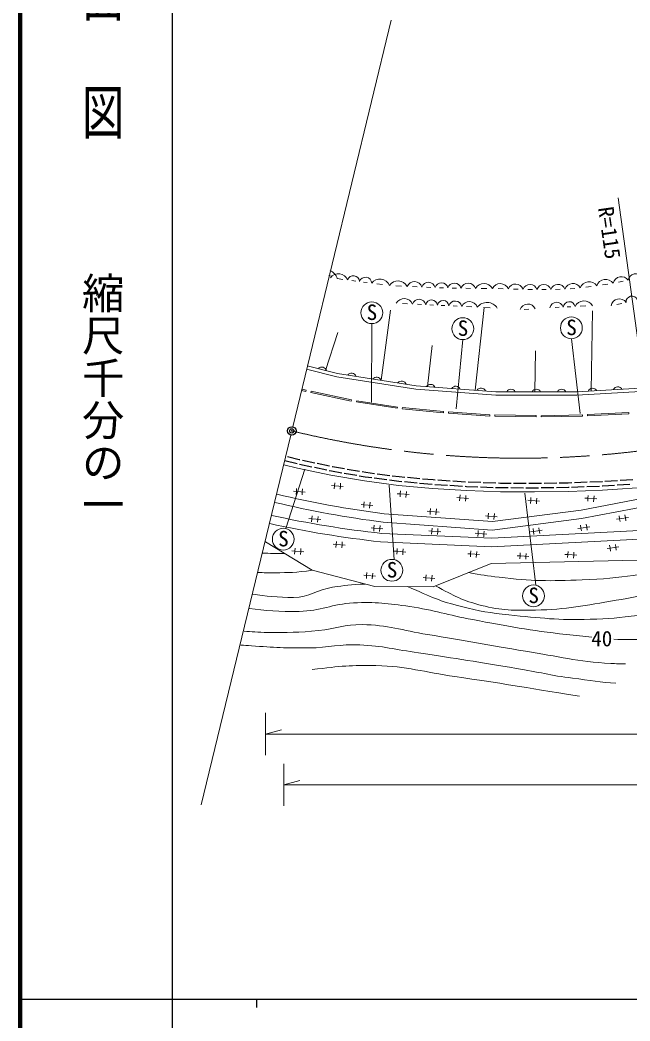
# Model space of a CAD drawing. Units: millimetres, scale not verified. Extents: x 40000 to 680000, y 20000 to 380000.
# Drawn here: x 40000 to 112176, y 202409 to 320800 of the extents above; entities that cross this region are included whole.
import ezdxf
from ezdxf.enums import TextEntityAlignment as Align

# ---------------------------------------------------------------- set-up
doc = ezdxf.new("R2010")
doc.units = ezdxf.units.MM
doc.header["$LTSCALE"] = 1000
doc.header["$PDMODE"] = 32
doc.header["$PDSIZE"] = 500
doc.linetypes.add('CHAIN', pattern=[18.5, 12, -1.5, 3.5, -1.5])
for name, color, linetype, lineweight in [('M-BGD', 7, 'Continuous', 25), ('M-BGD-HTXT', 7, 'Continuous', 13), ('M-BMK', 2, 'CHAIN', 13), ('M-BMK-HTXT', 7, 'Continuous', 13), ('M-BMK-SRVR', 3, 'Continuous', 25), ('M-TTL', 2, 'Continuous', 140), ('M-TTL-BAND', 7, 'Continuous', 25)]:
    doc.layers.add(name, color=color, linetype=linetype, lineweight=lineweight)
doc.layers.add('M-OTRS', color=6, linetype='Continuous')
doc.styles.add('@ＭＳ ゴシック', font='')
doc.styles.add('ＭＳ ゴシック', font='')
doc.styles.get('@ＭＳ ゴシック').set_extended_font_data('@MS Gothic')
doc.styles.get('ＭＳ ゴシック').set_extended_font_data('MS Gothic')

msp = doc.modelspace()

# ---------------------------------------------------------------- linework, layer by layer
at = {"layer": 'M-BGD'}
for p, q in [((73049, 268784), (71656, 269119)), ((73115, 268770), (73049, 268784)), ((71321, 268685), (72780, 268334)), ((73072, 268268), (74540, 267957)), ((74876, 268396), (73408, 268708)), ((74833, 267894), (76300, 267583)), ((76637, 268023), (75169, 268334)), ((76963, 267954), (76930, 267961)), ((78408, 267703), (76963, 267954)), ((80181, 267396), (78703, 267652)), ((76594, 267521), (76869, 267463)), ((76869, 267463), (78070, 267254)), ((78365, 267203), (79843, 266947)), ((80139, 266896), (80830, 266776)), ((80905, 267271), (80477, 267345)), ((80830, 266776), (81622, 266674)), ((81962, 267134), (80905, 267271)), ((81920, 266635), (83407, 266443)), ((83747, 266903), (82259, 267096)), ((83705, 266405), (84827, 266260)), ((84882, 266757), (84044, 266865)), ((85535, 266698), (84882, 266757)), ((87327, 266535), (85834, 266671)), ((88871, 266396), (87626, 266508)), ((89121, 266380), (88871, 266396)), ((112499, 266429), (111002, 266333)), ((84827, 266260), (85194, 266226)), ((85493, 266199), (86987, 266064)), ((87285, 266037), (88779, 265902)), ((89079, 265881), (90576, 265787)), ((90917, 266266), (89420, 266361)), ((90875, 265768), (92372, 265673)), ((92713, 266153), (91216, 266247)), ((92671, 265654), (92846, 265643)), ((92846, 265643), (94170, 265593)), ((94512, 266081), (93013, 266137)), ((94470, 265582), (95969, 265526)), ((96311, 266013), (94812, 266070)), ((96269, 265514), (96850, 265493)), ((96860, 265993), (96610, 266002)), ((96850, 265493), (97768, 265489)), ((98110, 265988), (96860, 265993)), ((98068, 265488), (99568, 265483)), ((99910, 265982), (98410, 265987)), ((99868, 265482), (100888, 265478)), ((100885, 265978), (100210, 265981)), ((101710, 265991), (100885, 265978)), ((100888, 265478), (101368, 265486)), ((101668, 265490), (103168, 265513)), ((103510, 266018), (102010, 265995)), ((103468, 265517), (104885, 265539)), ((104871, 266039), (103810, 266023)), ((105310, 266056), (104871, 266039)), ((104885, 265539), (104968, 265542)), ((105267, 265554), (106766, 265613)), ((107108, 266127), (105609, 266068)), ((107066, 265625), (108565, 265684)), ((108882, 266197), (107408, 266139)), ((108865, 265696), (108908, 265697)), ((108907, 266198), (108882, 266197)), ((108908, 265697), (110362, 265791)), ((110703, 266314), (109206, 266218)), ((110661, 265810), (112158, 265906))]:
    msp.add_line(p, q, dxfattribs=at)
at = {"layer": 'M-BGD-HTXT'}
for p, q in [((81621, 284886), (81607, 275611)), ((92392, 283004), (91589, 274808)), ((105239, 283097), (106298, 274256)), ((71434, 260653), (73715, 267672)), ((84286, 256971), (83676, 265764)), ((101043, 253946), (99735, 264833))]:
    msp.add_line(p, q, dxfattribs=at)
for centre in [(81623, 286176), (92393, 284294), (105240, 284387), (71148, 259396), (84000, 255713), (100758, 252688)]:
    msp.add_circle(centre, 1290, dxfattribs=at)
at = {"layer": 'M-BMK'}
msp.add_arc((99232, 383970), 115000, 256.38377, 277.81508, dxfattribs=at)
at = {"layer": 'M-BMK-HTXT'}
for p, q in [((72277, 272688), (83930, 320797)), ((114870, 270038), (110790, 299759)), ((76806, 290484), (76540, 290582)), ((78180, 290129), (77537, 290213)), ((79725, 289926), (79276, 289985)), ((81092, 289746), (80631, 289807)), ((82909, 289507), (82234, 289596)), ((85149, 289329), (84480, 289362)), ((86998, 289241), (86432, 289267)), ((88614, 289173), (88110, 289193)), ((90121, 289121), (89638, 289136)), ((91642, 289085), (91141, 289095)), ((93302, 289060), (92743, 289067)), ((95219, 289045), (94567, 289049)), ((97178, 289015), (96568, 289028)), ((98958, 288967), (98398, 288984)), ((100627, 288925), (100095, 288937)), ((102254, 288911), (101728, 288911)), ((103909, 288948), (103367, 288929)), ((105660, 289061), (105079, 289015)), ((107577, 289273), (106935, 289192)), ((109557, 289569), (108934, 289470)), ((111380, 289897), (110807, 289788)), ((85860, 287229), (85240, 287258)), ((87523, 287152), (87021, 287175)), ((88939, 287086), (88497, 287107)), ((90281, 287024), (89845, 287044)), ((91726, 286957), (91237, 286979)), ((93445, 286877), (92849, 286904)), ((93847, 277021), (94924, 286808)), ((95615, 286776), (94854, 286811)), ((100195, 286599), (99655, 286575)), ((103813, 286827), (103317, 286804)), ((105183, 286892), (104738, 286871)), ((106938, 286976), (106278, 286944)), ((111194, 287286), (110630, 287162)), ((82748, 278185), (83823, 286494)), ((107597, 276935), (107742, 286412)), ((76155, 279349), (77605, 283832)), ((88227, 277437), (88764, 282320)), ((100917, 276837), (100990, 281663)), ((73898, 279496), (77501, 278603)), ((73991, 279885), (77580, 278995)), ((77501, 278603), (86841, 277139)), ((77580, 278995), (86886, 277536)), ((73873, 277001), (73335, 277135)), ((86841, 277139), (96286, 276439)), ((86886, 277536), (96301, 276839)), ((105879, 276835), (115570, 277399)), ((73836, 276855), (73300, 276989)), ((73836, 276855), (73873, 277001)), ((74427, 276738), (74458, 276885)), ((79187, 275725), (74427, 276738)), ((79218, 275872), (74458, 276885)), ((79187, 275725), (79218, 275872)), ((96286, 276439), (105891, 276435)), ((96301, 276839), (105879, 276835)), ((105891, 276435), (115603, 277000)), ((79821, 275629), (79845, 275777)), ((84630, 274877), (79821, 275629)), ((84654, 275025), (79845, 275777)), ((84630, 274877), (84654, 275025)), ((85229, 274802), (85243, 274951)), ((90107, 274336), (85229, 274802)), ((90121, 274485), (85243, 274951)), ((90107, 274336), (90121, 274485)), ((90698, 274292), (90709, 274442)), ((95573, 273953), (90698, 274292)), ((95583, 274103), (90709, 274442)), ((95573, 273953), (95583, 274103)), ((96171, 273938), (96173, 274088)), ((101061, 273867), (96171, 273938)), ((101064, 274017), (96173, 274088)), ((101061, 273867), (101064, 274017)), ((106557, 274094), (101682, 273998)), ((101685, 273848), (101682, 273998)), ((106560, 273944), (101685, 273848)), ((106560, 273944), (106557, 274094)), ((112029, 274366), (107144, 274144)), ((107151, 273994), (107144, 274144)), ((112036, 274217), (107151, 273994)), ((112036, 274217), (112029, 274366)), ((72042, 271716), (61448, 227981)), ((71205, 268199), (72829, 267808)), ((72829, 267808), (76774, 266972)), ((76774, 266972), (80756, 266282)), ((72697, 265040), (72724, 265389)), ((73395, 264986), (73422, 265335)), ((77210, 265709), (76861, 265736)), ((77183, 265360), (77210, 265709)), ((77210, 265709), (77236, 266058)), ((78257, 265629), (77210, 265709)), ((77881, 265306), (77908, 265655)), ((77908, 265655), (77934, 266004)), ((80756, 266282), (84773, 265763)), ((84773, 265763), (88794, 265398)), ((88794, 265398), (92821, 265144)), ((104898, 265039), (108934, 265198)), ((108934, 265198), (114960, 265585)), ((72697, 265040), (72348, 265067)), ((72671, 264691), (72697, 265040)), ((73744, 264959), (72697, 265040)), ((73368, 264637), (73395, 264986)), ((84991, 264747), (84642, 264773)), ((84964, 264398), (84991, 264747)), ((84991, 264747), (85018, 265095)), ((86038, 264666), (84991, 264747)), ((85662, 264344), (85689, 264693)), ((85689, 264693), (85716, 265042)), ((92036, 264284), (91687, 264311)), ((92009, 263935), (92036, 264284)), ((92036, 264284), (92063, 264633)), ((93083, 264203), (92036, 264284)), ((92707, 263881), (92734, 264230)), ((92734, 264230), (92761, 264579)), ((92821, 265144), (96839, 264993)), ((96839, 264993), (100891, 264978)), ((100430, 263970), (100457, 264319)), ((100891, 264978), (104898, 265039)), ((101128, 263916), (101155, 264265)), ((106397, 262839), (116629, 264791)), ((107200, 264229), (106852, 264256)), ((107174, 263880), (107200, 264229)), ((107200, 264229), (107227, 264578)), ((108247, 264148), (107200, 264229)), ((107872, 263826), (107898, 264175)), ((107898, 264175), (107925, 264524)), ((80698, 263471), (80349, 263498)), ((80671, 263123), (80698, 263471)), ((80698, 263471), (80725, 263820)), ((81745, 263391), (80698, 263471)), ((81369, 263069), (81396, 263418)), ((81396, 263418), (81423, 263767)), ((88540, 262680), (88567, 263029)), ((89238, 262626), (89265, 262975)), ((95888, 261471), (106397, 262839)), ((100430, 263970), (100081, 263997)), ((100404, 263621), (100430, 263970)), ((101477, 263890), (100430, 263970)), ((101101, 263567), (101128, 263916)), ((106431, 261840), (116716, 263795)), ((74535, 261798), (74186, 261825)), ((74508, 261449), (74535, 261798)), ((74535, 261798), (74562, 262147)), ((75582, 261717), (74535, 261798)), ((75206, 261395), (75233, 261744)), ((75233, 261744), (75260, 262093)), ((95888, 261471), (83090, 262401)), ((88540, 262680), (88191, 262707)), ((88513, 262331), (88540, 262680)), ((89587, 262599), (88540, 262680)), ((89211, 262277), (89238, 262626)), ((95411, 262134), (95062, 262161)), ((95384, 261785), (95411, 262134)), ((95411, 262134), (95438, 262483)), ((96458, 262053), (95411, 262134)), ((95857, 260461), (106431, 261840)), ((96082, 261731), (96109, 262080)), ((96109, 262080), (96136, 262429)), ((110943, 261816), (110597, 261763)), ((110943, 261816), (110891, 262162)), ((111981, 261973), (110943, 261816)), ((110996, 261470), (110943, 261816)), ((111635, 261920), (111583, 262266)), ((111688, 261574), (111635, 261920)), ((81884, 260699), (81535, 260726)), ((81857, 260350), (81884, 260699)), ((81884, 260699), (81911, 261048)), ((82931, 260619), (81884, 260699)), ((82555, 260297), (82582, 260646)), ((82582, 260646), (82609, 260995)), ((82964, 261409), (95857, 260461)), ((88730, 260355), (88757, 260704)), ((89428, 260301), (89455, 260650)), ((95828, 259504), (116977, 260605)), ((100754, 260301), (100701, 260647)), ((101446, 260405), (101393, 260751)), ((106368, 260710), (106022, 260658)), ((106368, 260710), (106316, 261056)), ((107406, 260867), (106368, 260710)), ((106421, 260364), (106368, 260710)), ((107060, 260815), (107008, 261161)), ((107113, 260469), (107060, 260815)), ((95828, 259504), (82795, 260077)), ((88730, 260355), (88381, 260381)), ((88703, 260006), (88730, 260355)), ((89777, 260274), (88730, 260355)), ((89401, 259952), (89428, 260301)), ((94201, 260062), (93852, 260088)), ((94174, 259713), (94201, 260062)), ((94201, 260062), (94228, 260411)), ((95248, 259981), (94201, 260062)), ((94872, 259659), (94899, 260008)), ((94899, 260008), (94926, 260357)), ((117060, 259610), (95798, 258505)), ((100754, 260301), (100408, 260248)), ((101792, 260458), (100754, 260301)), ((100806, 259955), (100754, 260301)), ((101498, 260059), (101446, 260405)), ((74574, 255711), (69031, 259074)), ((72521, 257990), (72548, 258339)), ((73219, 257937), (73246, 258286)), ((77408, 258768), (77059, 258795)), ((77381, 258419), (77408, 258768)), ((77408, 258768), (77435, 259117)), ((78455, 258687), (77408, 258768)), ((78079, 258365), (78106, 258714)), ((78106, 258714), (78133, 259063)), ((82669, 259084), (95798, 258505)), ((84619, 257958), (84646, 258307)), ((85317, 257905), (85344, 258254)), ((109814, 258334), (109468, 258282)), ((109814, 258334), (109762, 258680)), ((110853, 258491), (109814, 258334)), ((109867, 257988), (109814, 258334)), ((110507, 258439), (110454, 258785)), ((110559, 258093), (110507, 258439)), ((72521, 257990), (72172, 258017)), ((72494, 257641), (72521, 257990)), ((73568, 257910), (72521, 257990)), ((73192, 257588), (73219, 257937)), ((84619, 257958), (84270, 257985)), ((84592, 257609), (84619, 257958)), ((85666, 257878), (84619, 257958)), ((85290, 257556), (85317, 257905)), ((93319, 257649), (92970, 257676)), ((93292, 257300), (93319, 257649)), ((93319, 257649), (93346, 257998)), ((94366, 257569), (93319, 257649)), ((93990, 257247), (94017, 257596)), ((94017, 257596), (94044, 257944)), ((117275, 257017), (95737, 256503)), ((99164, 257417), (98815, 257444)), ((99137, 257068), (99164, 257417)), ((99164, 257417), (99190, 257766)), ((100210, 257336), (99164, 257417)), ((99835, 257014), (99862, 257363)), ((99862, 257363), (99888, 257712)), ((104823, 257570), (104474, 257597)), ((104797, 257221), (104823, 257570)), ((104823, 257570), (104850, 257919)), ((105870, 257489), (104823, 257570)), ((105494, 257167), (105521, 257516)), ((105521, 257516), (105548, 257865)), ((88869, 253771), (95737, 256503)), ((81997, 253795), (74574, 255711)), ((81016, 255095), (80667, 255122)), ((80989, 254746), (81016, 255095)), ((81016, 255095), (81042, 255444)), ((82062, 255014), (81016, 255095)), ((81687, 254692), (81713, 255041)), ((81713, 255041), (81740, 255390)), ((88035, 254833), (87686, 254860)), ((88008, 254484), (88035, 254833)), ((88035, 254833), (88062, 255182)), ((89082, 254753), (88035, 254833)), ((88706, 254431), (88733, 254780)), ((88733, 254780), (88760, 255129)), ((88869, 253771), (81997, 253795)), ((69031, 238839), (69031, 233839)), ((69031, 236339), (70931, 236839)), ((69031, 236339), (193495, 236339)), ((71205, 232839), (71205, 227839)), ((71205, 230339), (73105, 230839)), ((71205, 230339), (212767, 230339))]:
    msp.add_line(p, q, dxfattribs=at)
for centre, radius, start, end in [((76193, 289872), 1386, 14.22696, 69.43137), ((77674, 289642), 1155, 20.8566, 144.17503), ((79446, 289838), 724, 2.30735, 162.72428), ((80874, 289631), 743, 3.55577, 161.47586), ((82588, 288912), 1237, 23.23044, 141.8012), ((109296, 289019), 1102, 36.54378, 161.59126), ((111143, 289460), 985, 34.19125, 167.36087), ((112858, 289890), 909, 32.67577, 172.20288), ((84732, 288753), 1198, 27.04034, 147.27966), ((86662, 288912), 945, 18.78163, 155.92213), ((88331, 288972), 812, 12.9336, 162.50551), ((89866, 288961), 768, 11.02548, 165.45352), ((91393, 288886), 804, 13.628, 163.98653), ((93037, 288736), 927, 20.0464, 158.5461), ((94898, 288523), 1124, 27.30292, 151.795), ((96833, 288580), 1043, 23.76084, 153.92884), ((98646, 288649), 927, 19.02379, 157.7612), ((100341, 288664), 867, 16.87679, 160.63264), ((101985, 288655), 855, 17.80254, 162.23233), ((103650, 288645), 893, 21.77542, 162.3326), ((105409, 288654), 985, 28.23754, 160.87734), ((107332, 288703), 1134, 35.85806, 158.43157), ((85468, 286777), 1072, 23.33616, 151.33784), ((87223, 286958), 809, 12.2057, 162.4683), ((88695, 287005), 693, 5.0319, 169.6421), ((110907, 286839), 980, 34.9035, 169.91134), ((112406, 287453), 698, 20.40455, 184.41029), ((90060, 286949), 685, 4.43695, 170.23705), ((91493, 286787), 780, 10.66089, 164.01311), ((93166, 286476), 1014, 21.38051, 153.29349), ((95249, 285934), 1459, 33.34178, 141.33222), ((100080, 286262), 945, 23.10604, 161.98356), ((103503, 286603), 813, 17.61757, 167.81629), ((104986, 286770), 713, 11.81271, 173.62115), ((106745, 286387), 1185, 31.94457, 153.48928), ((75721, 279181), 567, 14.15363, 138.00866), ((79228, 278467), 567, 19.16334, 143.01837), ((82192, 278002), 567, 19.16334, 143.01837), ((85156, 277538), 567, 19.16334, 143.01837), ((88582, 277143), 567, 23.83523, 147.69026), ((91574, 276922), 567, 23.83523, 147.69026), ((94566, 276700), 567, 23.83523, 147.69026), ((98090, 276571), 567, 28.04747, 151.9025), ((101090, 276570), 567, 28.04747, 151.9025), ((104090, 276569), 567, 28.04747, 151.9025), ((107745, 276676), 567, 31.40204, 155.25706), ((110740, 276850), 567, 31.40204, 155.25706), ((98342, 382075), 120642, 256.5965, 262.73708), ((98342, 382075), 121642, 256.59648, 262.73732), ((96059, 381904), 122548, 257.61617, 263.78625), ((96059, 381904), 123548, 257.60789, 263.77799)]:
    msp.add_arc(centre, radius, start, end, dxfattribs=at)
msp.add_open_spline([(68716, 257752), (69496, 257719), (70349, 257697), (71324, 257683)], degree=3, dxfattribs=at)
for points, knots in [([(119219, 256393), (113406, 255228), (111530, 254759), (106523, 254576), (102691, 254436), (100514, 254410), (96709, 254894), (95239, 255081), (94620, 255150), (93081, 255447)], [0, 0, 0, 0, 1, 1, 1, 2, 2, 2, 3, 3, 3, 3]), ([(68168, 255454), (68787, 255424), (69442, 255413), (70150, 255422), (71882, 255444), (72570, 255438), (74574, 255711)], [0, 0, 0, 0, 1, 1, 1, 2, 2, 2, 2]), ([(89168, 253890), (91404, 252639), (92341, 252150), (94584, 251565), (97012, 250931), (98476, 250972), (100985, 251012), (104740, 251073), (106822, 251569), (110529, 252169), (114136, 252754), (116135, 253240), (119668, 254173), (120426, 254373), (120680, 254432), (121606, 254700)], [0, 0, 0, 0, 1, 1, 1, 2, 2, 2, 3, 3, 3, 4, 4, 4, 5, 5, 5, 5]), ([(67554, 252879), (69004, 252640), (70516, 252506), (72380, 252508), (74241, 252511), (75157, 253397), (76994, 253701), (78489, 253948), (79051, 253996), (80855, 254090)], [0, 0, 0, 0, 1, 1, 1, 2, 2, 2, 3, 3, 3, 3]), ([(123574, 252947), (118786, 251502), (117285, 250899), (113109, 250371), (110913, 250093), (109673, 249994), (107461, 249920), (103695, 249795), (101577, 250065), (97829, 250446), (95627, 250670), (94391, 250869), (92246, 251416), (89670, 252073), (88739, 252521), (85865, 253782)], [0, 0, 0, 0, 1, 1, 1, 2, 2, 2, 3, 3, 3, 4, 4, 4, 5, 5, 5, 5]), ([(67157, 251214), (68963, 250947), (70712, 250812), (73030, 250855), (75575, 250901), (76926, 251723), (79466, 251863), (82062, 252005), (83534, 251798), (86107, 251427), (89052, 251002), (90640, 250417), (93567, 249881), (97868, 249094), (100275, 248584), (104623, 248124), (105753, 248005), (106740, 247887), (107668, 247788)], [0, 0, 0, 0, 1, 1, 1, 2, 2, 2, 3, 3, 3, 4, 4, 4, 5, 5, 5, 6, 6, 6, 6]), ([(110258, 247564), (111545, 247492), (112879, 247488), (114514, 247601), (117107, 247781), (118631, 248009), (121007, 249065), (122895, 249905), (123656, 250415), (125507, 251846)], [0, 0, 0, 0, 1, 1, 1, 2, 2, 2, 3, 3, 3, 3]), ([(111639, 244642), (111098, 244649), (110525, 244669), (109897, 244701), (105916, 244904), (103733, 245537), (99794, 246154), (95266, 246863), (92751, 247392), (88225, 248122), (85200, 248610), (83532, 249245), (80468, 249295), (78444, 249328), (77349, 248778), (75334, 248590), (72975, 248371), (71641, 248317), (69273, 248364), (68203, 248386), (67347, 248434), (66513, 248511)], [0, 0, 0, 0, 1, 1, 1, 2, 2, 2, 3, 3, 3, 4, 4, 4, 5, 5, 5, 6, 6, 6, 7, 7, 7, 7]), ([(66123, 246875), (66525, 246848), (66942, 246820), (67380, 246787), (70044, 246588), (71544, 246512), (74215, 246534), (76555, 246554), (77857, 247009), (80195, 246898), (82928, 246769), (84429, 246345), (87137, 245949), (91683, 245284), (94222, 244861), (98756, 244113), (101350, 243686), (102777, 243275), (105387, 242955), (107415, 242706), (108801, 242449), (110482, 242351)], [0, 0, 0, 0, 1, 1, 1, 2, 2, 2, 3, 3, 3, 4, 4, 4, 5, 5, 5, 6, 6, 6, 7, 7, 7, 7]), ([(106196, 240809), (99068, 241984), (97233, 242306), (91470, 243142), (87822, 243671), (85807, 244362), (82121, 244436), (79174, 244495), (78026, 244403), (74589, 243971)], [0, 0, 0, 0, 1, 1, 1, 2, 2, 2, 3, 3, 3, 3])]:
    msp.add_open_spline(points, degree=3, knots=knots, dxfattribs=at)
at = {"layer": 'M-BMK-SRVR'}
msp.add_circle((72159, 272202), 500, dxfattribs=at)
at = {"layer": 'M-OTRS'}
msp.add_point((72159, 272202), dxfattribs=at)
at = {"layer": 'M-TTL'}
msp.add_line((40000, 380000), (40000, 20000), dxfattribs=at)
at = {"layer": 'M-TTL-BAND'}
for p, q in [((58000, 370000), (58000, 20000)), ((40000, 205000), (579000, 205000)), ((68000, 205000), (68000, 204000))]:
    msp.add_line(p, q, dxfattribs=at)

# ---------------------------------------------------------------- texts
at = {"layer": 'M-BGD-HTXT', "style": 'ＭＳ ゴシック'}
for p in [(81641, 284770), (105259, 282980), (92412, 282887), (71167, 257989), (84019, 254307), (100777, 251282)]:
    msp.add_text('S', height=1833, dxfattribs=at).set_placement(p, align=Align.BOTTOM_CENTER)
at = {"layer": 'M-BMK-HTXT', "style": 'ＭＳ ゴシック'}
for s, rotation, p in [('R=115', 278.217, (109744, 295631)), ('40', 359.597, (108836, 247641))]:
    msp.add_text(s, height=1833, rotation=rotation, dxfattribs=at).set_placement(p, align=Align.MIDDLE_CENTER)
at = {"layer": 'M-TTL-BAND', "style": '@ＭＳ ゴシック', "width": 1.4}
msp.add_text('平  面  図', height=3666, rotation=270, dxfattribs=at).set_placement((49777, 306475), align=Align.MIDDLE_RIGHT)
at = {"layer": 'M-TTL-BAND', "style": '@ＭＳ ゴシック'}
msp.add_text('縮尺千分の一', height=3666, rotation=270, dxfattribs=at).set_placement((49777, 261030), align=Align.MIDDLE_RIGHT)

doc.saveas('drawing.dxf')
